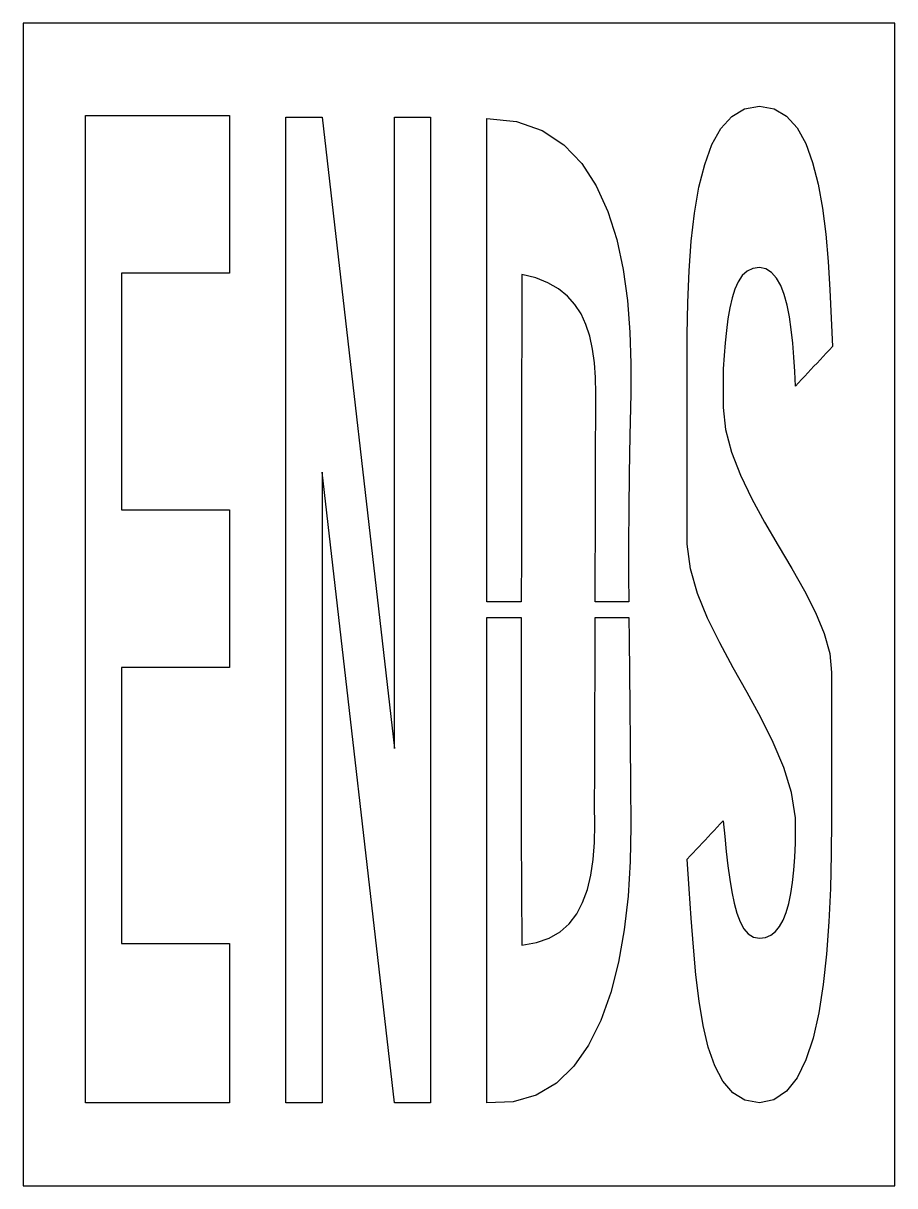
# Model space of a CAD drawing. Extents: x 0 to 42, y 0 to 56.
import ezdxf

# ---------------------------------------------------------------- set-up
doc = ezdxf.new("R2010")
doc.units = 0
doc.layers.add('CUT', color=7, linetype='Continuous')
doc.layers.add('OUTSIDE', color=1, linetype='Continuous')

msp = doc.modelspace()

# ---------------------------------------------------------------- linework, layer by layer
at = {"layer": 'CUT'}
for points in [[(4.7349, 43.9565), (4.7349, 32.5607), (9.9441, 32.5607), (9.9441, 24.9635), (4.7349, 24.9635), (4.7349, 11.6684), (9.9441, 11.6684), (9.9441, 4), (3, 4), (3, 51.5537), (9.9441, 51.5537), (9.9441, 43.9565)], [(37.7075, 50.2052), (38.0414, 49.2935), (38.306, 48.2489), (38.5142, 47.0856), (38.6704, 45.832), (38.7831, 44.5168), (38.8742, 43.1635), (38.9393, 41.7913), (39, 40.4238), (38.8482, 40.2671), (38.7007, 40.1056), (38.5533, 39.949), (38.4014, 39.7875), (38.254, 39.6308), (38.1065, 39.4741), (37.9547, 39.3127), (37.8072, 39.156), (37.6598, 38.9946), (37.508, 38.8379), (37.3605, 38.6812), (37.213, 38.5197), (37.1827, 39.2225), (37.1393, 39.9205), (37.0872, 40.5947), (37.0135, 41.2452), (36.9224, 41.8578), (36.8096, 42.4228), (36.6665, 42.9261), (36.5017, 43.3677), (36.2978, 43.7238), (36.0636, 43.9945), (35.7904, 44.1701), (35.4737, 44.2319), (35.1571, 44.1891), (34.8882, 44.0562), (34.654, 43.8425), (34.4588, 43.5481), (34.294, 43.1873), (34.1595, 42.7694), (34.0467, 42.2898), (33.96, 41.7675), (33.8863, 41.2025), (33.8255, 40.609), (33.7778, 39.9869), (33.7345, 39.3459), (33.7345, 39.1892), (33.7345, 39.0373), (33.7345, 38.8806), (33.7345, 38.7287), (33.7345, 38.572), (33.7345, 38.42), (33.7345, 38.2633), (33.7345, 38.1114), (33.7345, 37.9547), (33.7345, 37.8028), (33.7345, 37.6461), (33.7345, 37.4941), (33.8386, 36.4258), (34.1248, 35.3337), (34.5629, 34.2226), (35.1094, 33.0972), (35.7296, 31.9719), (36.3846, 30.8466), (37.0395, 29.7402), (37.6511, 28.6576), (38.1846, 27.6083), (38.6053, 26.5969), (38.8742, 25.633), (38.9523, 24.7308), (38.9523, 24.1421), (38.9523, 23.5485), (38.9523, 22.9597), (38.9523, 22.3662), (38.9523, 21.7727), (38.9523, 21.1839), (38.9523, 20.5904), (38.9523, 20.0016), (38.9523, 19.4081), (38.9523, 18.8145), (38.9523, 18.2257), (38.9523, 17.6322), (38.9349, 15.9751), (38.9002, 14.3227), (38.8265, 12.7083), (38.7137, 11.1556), (38.5576, 9.6884), (38.3407, 8.3351), (38.0631, 7.1148), (37.7161, 6.0607), (37.2911, 5.1966), (36.7793, 4.5508), (36.1764, 4.1424), (35.4737, 4), (34.7754, 4.1235), (34.1942, 4.4748), (33.7128, 5.0304), (33.3224, 5.7758), (33.0101, 6.6828), (32.7629, 7.7274), (32.5677, 8.8954), (32.4159, 10.1585), (32.2945, 11.4927), (32.1947, 12.884), (32.0949, 14.3037), (31.9952, 15.7282), (32.1383, 15.8849), (32.2858, 16.0368), (32.4289, 16.1935), (32.5764, 16.3454), (32.7195, 16.5021), (32.8627, 16.6541), (33.0101, 16.8108), (33.1533, 16.9627), (33.3007, 17.1194), (33.4439, 17.2713), (33.5913, 17.428), (33.7345, 17.58), (33.8082, 16.8298), (33.8819, 16.1033), (33.96, 15.41), (34.0467, 14.7595), (34.1465, 14.1565), (34.2593, 13.6104), (34.3894, 13.1261), (34.5455, 12.7178), (34.7277, 12.3807), (34.9402, 12.1337), (35.1875, 11.9771), (35.4737, 11.9248), (35.7643, 11.9581), (36.0202, 12.0673), (36.2501, 12.243), (36.4496, 12.4851), (36.6231, 12.7937), (36.7706, 13.1641), (36.8964, 13.5915), (36.9961, 14.0758), (37.0786, 14.6123), (37.1393, 15.1964), (37.1827, 15.8279), (37.213, 16.5021), (37.2217, 17.7224), (37.0222, 18.938), (36.6492, 20.1488), (36.1417, 21.3548), (35.5431, 22.5561), (34.8839, 23.7574), (34.2116, 24.954), (33.5653, 26.1458), (32.9798, 27.3376), (32.4983, 28.5294), (32.1557, 29.7165), (31.9952, 30.9083), (31.9952, 31.6158), (31.9952, 32.3233), (31.9952, 33.0308), (31.9952, 33.7383), (31.9952, 34.441), (31.9952, 35.1485), (31.9952, 35.856), (31.9952, 36.5635), (31.9952, 37.2709), (31.9952, 37.9784), (31.9952, 38.6859), (31.9952, 39.3934), (31.9952, 40.9888), (32.0255, 42.5557), (32.0863, 44.0657), (32.1947, 45.5092), (32.3465, 46.8577), (32.559, 48.0969), (32.841, 49.2033), (33.1923, 50.1529), (33.6217, 50.9269), (34.1422, 51.5062), (34.7537, 51.8718), (35.4737, 52), (36.1851, 51.8765), (36.788, 51.5204), (37.2954, 50.9554)], [(17.8858, 21.0699), (17.8858, 51.4777), (19.6251, 51.4777), (19.6251, 4), (17.8858, 4), (14.3986, 34.3698), (14.3986, 4), (12.6549, 4), (12.6549, 51.4777), (14.3986, 51.4777)], [(28.599, 45.5756), (28.9113, 44.1322), (29.1152, 42.6365), (29.2366, 41.117), (29.2843, 39.6118), (29.2757, 38.1541), (29.2323, 36.1361), (29.2019, 34.289), (29.1846, 32.5702), (29.1759, 30.9463), (29.1759, 29.3841), (29.1795, 28.1267), (27.5644, 28.1267), (27.5667, 29.3604), (27.5754, 31.6205), (27.5798, 33.7383), (27.5841, 35.6043), (27.5884, 37.1143), (27.5884, 38.1636), (27.5711, 38.9281), (27.5234, 39.6403), (27.4323, 40.3051), (27.3022, 40.9223), (27.12, 41.4874), (26.8814, 42.0002), (26.5822, 42.456), (26.2222, 42.8596), (25.7884, 43.211), (25.2853, 43.5006), (24.6954, 43.7286), (24.0231, 43.9042), (24.0231, 41.212), (24.0188, 38.5197), (24.0145, 35.8275), (24.0101, 33.1352), (24.0058, 30.443), (24.0021, 28.1267), (22.3359, 28.1267), (22.3359, 31.6538), (22.3359, 35.6043), (22.3359, 39.5549), (22.3359, 43.5054), (22.3359, 47.4559), (22.3359, 51.4065), (23.7716, 51.264), (25.0034, 50.8319), (26.0443, 50.1482), (26.9118, 49.2508), (27.6145, 48.1682), (28.174, 46.9289)], [(29.228, 23.0737), (29.2453, 21.3073), (29.2627, 19.3986), (29.2757, 17.3093), (29.2496, 15.6237), (29.1499, 13.9523), (28.9634, 12.3237), (28.6901, 10.7662), (28.3171, 9.3038), (27.8357, 7.9648), (27.2458, 6.7777), (26.5345, 5.7616), (25.693, 4.9496), (24.7214, 4.3704), (23.6024, 4.0427), (22.3359, 4), (22.3359, 7.9505), (22.3359, 11.9011), (22.3359, 15.8516), (22.3359, 19.8022), (22.3359, 23.7527), (22.3359, 27.3747), (24.0008, 27.3747), (23.9971, 25.0585), (23.9971, 22.3662), (23.9971, 19.674), (24.0014, 16.9817), (24.0101, 14.2894), (24.0231, 11.5972), (24.7345, 11.7159), (25.3504, 11.9296), (25.8708, 12.2335), (26.3133, 12.6228), (26.6733, 13.0976), (26.9595, 13.6484), (27.1851, 14.2705), (27.3499, 14.9637), (27.4583, 15.7187), (27.5234, 16.5306), (27.5494, 17.3995), (27.5364, 18.3112), (27.5364, 18.6436), (27.5407, 19.5647), (27.5451, 20.975), (27.5494, 22.7603), (27.5581, 24.8258), (27.5624, 27.0622), (27.563, 27.3747), (29.1843, 27.3747), (29.1933, 26.3073), (29.2106, 24.7261)]]:
    msp.add_lwpolyline(points, close=True, dxfattribs=at)
at = {"layer": 'OUTSIDE'}
msp.add_lwpolyline([(0, 0), (42, 0), (42, 56), (0, 56)], close=True, dxfattribs=at)

doc.saveas('drawing.dxf')
